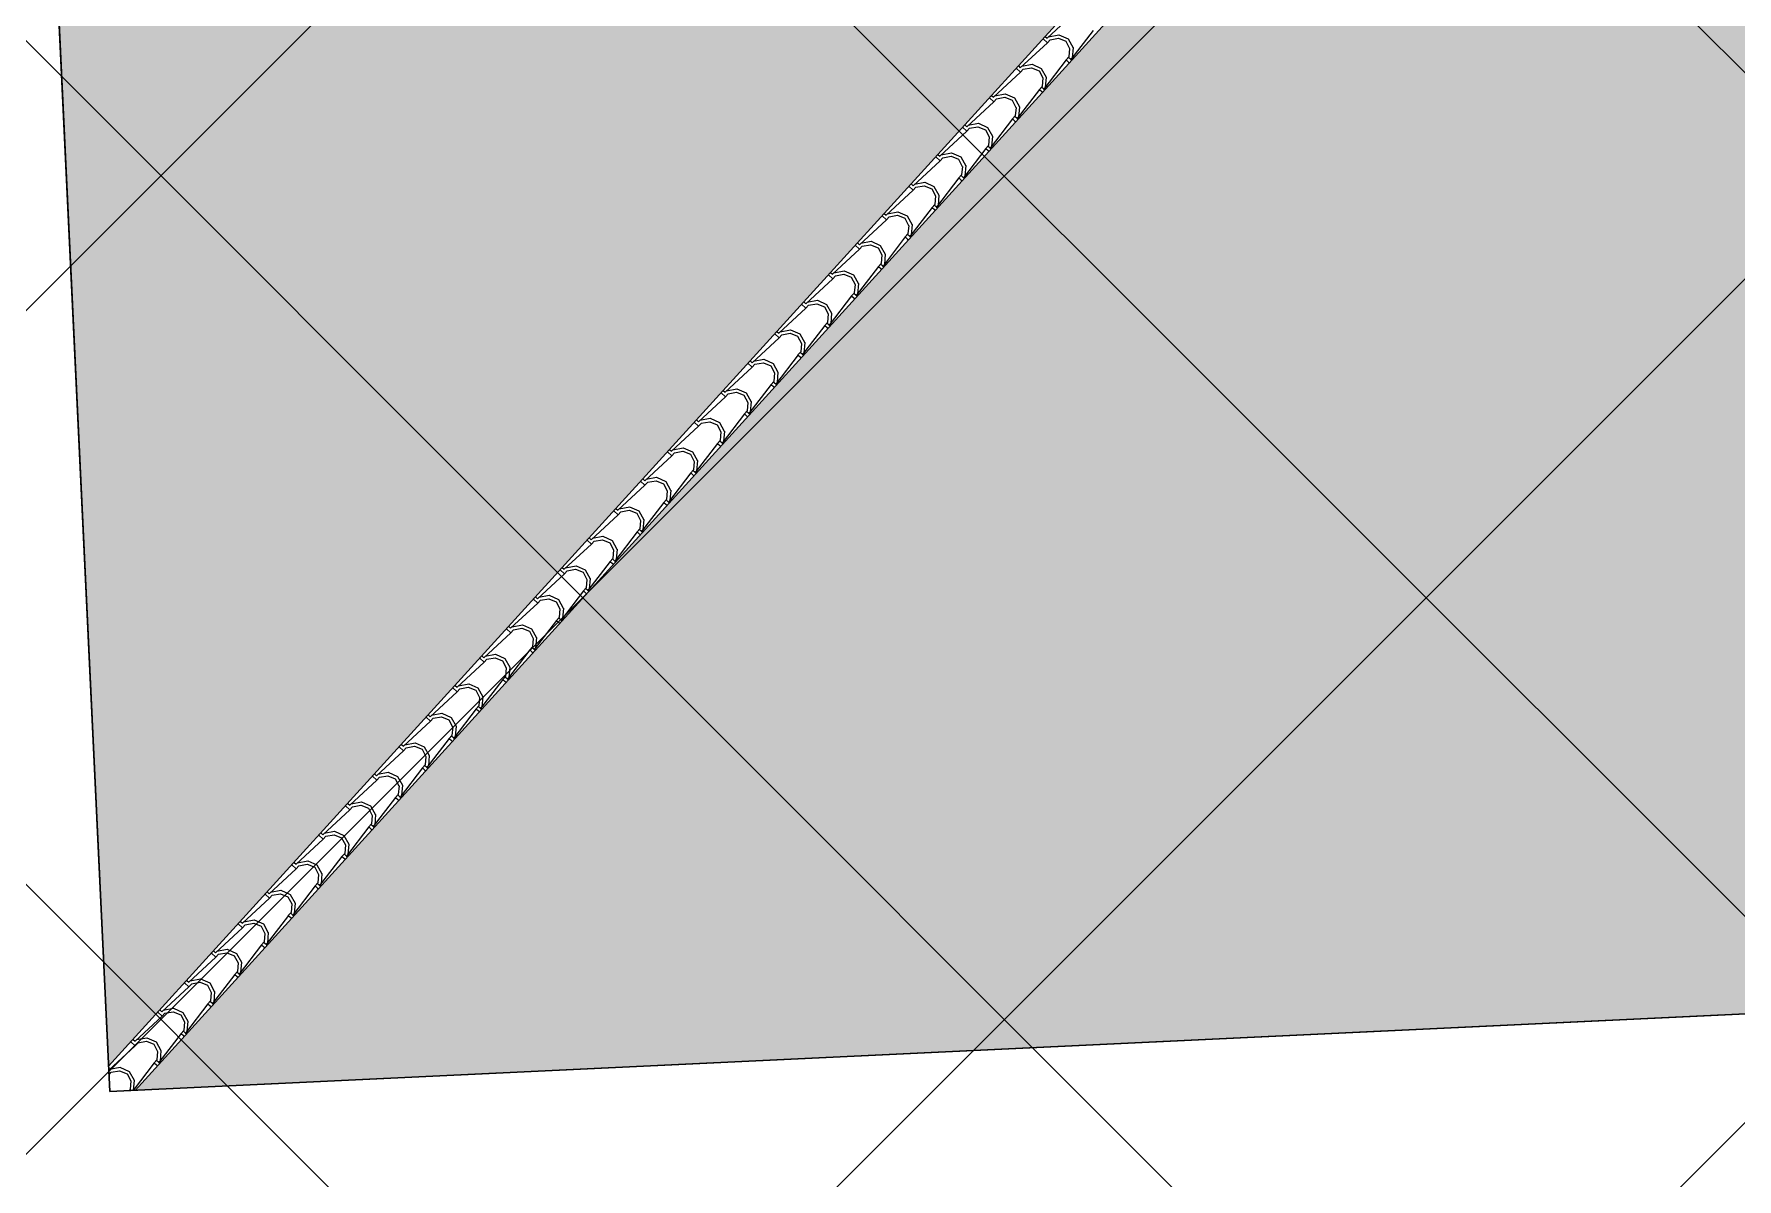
# Model space of a CAD drawing. Header units: millimetres. Extents: x 648844 to 649530, y 1246379 to 1246752.
# Drawn here: x 649258.21 to 649265.35, y 1246552.41 to 1246557.21 of the extents above; entities that cross this region are included whole.
import ezdxf

# ---------------------------------------------------------------- set-up
doc = ezdxf.new("R2010")
doc.units = ezdxf.units.MM
doc.header["$LTSCALE"] = 20
doc.header["$MEASUREMENT"] = 0
doc.layers.get('0').update_dxf_attribs({"linetype": 'CONTINUOUS'})
doc.layers.add('TECHO', color=30, linetype='CONTINUOUS')

# ---------------------------------------------------------------- blocks, each defined once
blk = doc.blocks.new('TEJA45')
at = {"layer": 'TECHO'}
for p, q in [((-0.1916, 4.2385), (-0.0979, 4.35)), ((-0.1043, 4.3069), (-0.0984, 4.35)), ((-0.0852, 4.2692), (-0.1041, 4.307)), ((-0.0899, 4.3095), (-0.0852, 4.345)), ((-0.0756, 4.2788), (-0.0898, 4.3095)), ((-0.0857, 4.35), (-0.0828, 4.3472)), ((-0.0852, 4.3448), (-0.08, 4.35)), ((-0.3097, 4.1203), (-0.2105, 4.2385)), ((-0.2224, 4.1887), (-0.2165, 4.2324)), ((-0.2105, 4.2385), (-0.214, 4.242)), ((-0.2105, 4.2385), (-0.201, 4.229)), ((-0.2081, 4.1914), (-0.2034, 4.2268)), ((-0.201, 4.2479), (-0.2046, 4.2515)), ((-0.2034, 4.2267), (-0.1915, 4.2385)), ((-0.1915, 4.2385), (-0.201, 4.2479)), ((0, 4.2602), (-0.1159, 4.1629)), ((-0.0474, 4.2503), (-0.0852, 4.2692)), ((-0.0449, 4.2646), (-0.0756, 4.2788)), ((-0.0038, 4.2561), (-0.0475, 4.2502)), ((-0.0095, 4.2692), (-0.0449, 4.2645)), ((0, 4.2788), (-0.0096, 4.2692)), ((-0.1159, 4.144), (-0.2341, 4.0447)), ((-0.2034, 4.151), (-0.2223, 4.1888)), ((-0.1938, 4.1606), (-0.2079, 4.1914)), ((-0.1656, 4.1321), (-0.2034, 4.151)), ((-0.1631, 4.1464), (-0.1938, 4.1606)), ((-0.1276, 4.1511), (-0.1631, 4.1463)), ((-0.1159, 4.1629), (-0.1277, 4.151)), ((-0.0985, 4.1454), (-0.1159, 4.1629)), ((-0.108, 4.136), (-0.1159, 4.144)), ((-0.4279, 4.0022), (-0.3287, 4.1203)), ((-0.3406, 4.0706), (-0.3347, 4.1143)), ((-0.3215, 4.0329), (-0.3404, 4.0707)), ((-0.3286, 4.1203), (-0.3322, 4.1239)), ((-0.3286, 4.1203), (-0.3192, 4.1109)), ((-0.3262, 4.0732), (-0.3215, 4.1087)), ((-0.3119, 4.0425), (-0.3261, 4.0732)), ((-0.3192, 4.1298), (-0.3227, 4.1333)), ((-0.3215, 4.1085), (-0.3097, 4.1203)), ((-0.3097, 4.1203), (-0.3192, 4.1298)), ((-0.1219, 4.1379), (-0.1656, 4.132)), ((-0.5461, 3.884), (-0.4468, 4.0022)), ((-0.4468, 4.0022), (-0.4503, 4.0057)), ((-0.4468, 4.0022), (-0.4373, 3.9927)), ((-0.4373, 4.0116), (-0.4409, 4.0152)), ((-0.4397, 3.9903), (-0.4279, 4.0022)), ((-0.4279, 4.0022), (-0.4373, 4.0116)), ((-0.2341, 4.0258), (-0.3522, 3.9265)), ((-0.2837, 4.014), (-0.3215, 4.0329)), ((-0.2812, 4.0283), (-0.3119, 4.0425)), ((-0.2401, 4.0198), (-0.2838, 4.0139)), ((-0.2458, 4.0329), (-0.2812, 4.0282)), ((-0.2341, 4.0447), (-0.2459, 4.0329)), ((-0.2167, 4.0273), (-0.2341, 4.0447)), ((-0.2261, 4.0178), (-0.2341, 4.0258)), ((-0.4587, 3.9524), (-0.4528, 3.9961)), ((-0.4397, 3.9147), (-0.4586, 3.9525)), ((-0.4444, 3.9551), (-0.4397, 3.9905)), ((-0.4301, 3.9243), (-0.4443, 3.955)), ((-0.3522, 3.9265), (-0.3641, 3.9147)), ((-0.3348, 3.9091), (-0.3522, 3.9265)), ((-0.6642, 3.7659), (-0.565, 3.884)), ((-0.5769, 3.8342), (-0.571, 3.878)), ((-0.5649, 3.884), (-0.5685, 3.8876)), ((-0.5649, 3.884), (-0.5555, 3.8746)), ((-0.5626, 3.8369), (-0.5578, 3.8724)), ((-0.5555, 3.8935), (-0.559, 3.897)), ((-0.5578, 3.8722), (-0.546, 3.884)), ((-0.546, 3.884), (-0.5555, 3.8935)), ((-0.3522, 3.9076), (-0.4704, 3.8084)), ((-0.4019, 3.8958), (-0.4397, 3.9147)), ((-0.3994, 3.9101), (-0.4301, 3.9243)), ((-0.3582, 3.9016), (-0.402, 3.8957)), ((-0.364, 3.9147), (-0.3994, 3.91)), ((-0.3443, 3.8997), (-0.3522, 3.9076)), ((-0.4704, 3.7895), (-0.5885, 3.6902)), ((-0.5578, 3.7965), (-0.5767, 3.8344)), ((-0.5482, 3.8062), (-0.5624, 3.8369)), ((-0.52, 3.7777), (-0.5579, 3.7966)), ((-0.5175, 3.792), (-0.5483, 3.8062)), ((-0.4764, 3.7835), (-0.5201, 3.7776)), ((-0.4821, 3.7966), (-0.5176, 3.7919)), ((-0.4704, 3.8084), (-0.4822, 3.7966)), ((-0.453, 3.791), (-0.4704, 3.8084)), ((-0.4624, 3.7815), (-0.4704, 3.7895)), ((-0.7824, 3.6477), (-0.6831, 3.7659)), ((-0.6951, 3.7161), (-0.6891, 3.7598)), ((-0.676, 3.6784), (-0.6949, 3.7162)), ((-0.6831, 3.7658), (-0.6867, 3.7694)), ((-0.6831, 3.7658), (-0.6736, 3.7564)), ((-0.6807, 3.7188), (-0.676, 3.7542)), ((-0.6664, 3.688), (-0.6806, 3.7187)), ((-0.6736, 3.7753), (-0.6772, 3.7789)), ((-0.676, 3.754), (-0.6642, 3.7658)), ((-0.6642, 3.7658), (-0.6736, 3.7753)), ((-0.9005, 3.5295), (-0.8013, 3.6477)), ((-0.8132, 3.5979), (-0.8073, 3.6417)), ((-0.8012, 3.6477), (-0.8048, 3.6513)), ((-0.8012, 3.6477), (-0.7918, 3.6382)), ((-0.7918, 3.6571), (-0.7954, 3.6607)), ((-0.7942, 3.6359), (-0.7823, 3.6477)), ((-0.7823, 3.6477), (-0.7918, 3.6571)), ((-0.5885, 3.6713), (-0.7067, 3.5721)), ((-0.6382, 3.6595), (-0.676, 3.6784)), ((-0.6357, 3.6738), (-0.6664, 3.688)), ((-0.5945, 3.6653), (-0.6383, 3.6594)), ((-0.6003, 3.6784), (-0.6357, 3.6737)), ((-0.5886, 3.6902), (-0.6004, 3.6784)), ((-0.5711, 3.6728), (-0.5886, 3.6902)), ((-0.5806, 3.6633), (-0.5886, 3.6713)), ((-0.7942, 3.5602), (-0.8131, 3.598)), ((-0.7989, 3.6006), (-0.7941, 3.636)), ((-0.7845, 3.5699), (-0.7987, 3.6006)), ((-0.7538, 3.5557), (-0.7846, 3.5698)), ((-0.7067, 3.5721), (-0.7185, 3.5603)), ((-0.6893, 3.5546), (-0.7067, 3.5721)), ((-1.0187, 3.4114), (-0.9194, 3.5295)), ((-0.9314, 3.4798), (-0.9255, 3.5235)), ((-0.9194, 3.5295), (-0.923, 3.5331)), ((-0.9194, 3.5295), (-0.9099, 3.5201)), ((-0.917, 3.4824), (-0.9123, 3.5179)), ((-0.9099, 3.539), (-0.9135, 3.5426)), ((-0.9123, 3.5177), (-0.9005, 3.5295)), ((-0.9005, 3.5295), (-0.9099, 3.539)), ((-0.7067, 3.5532), (-0.8249, 3.4539)), ((-0.7564, 3.5414), (-0.7942, 3.5603)), ((-0.7127, 3.5471), (-0.7564, 3.5412)), ((-0.7184, 3.5603), (-0.7539, 3.5555)), ((-0.6987, 3.5452), (-0.7067, 3.5532)), ((-0.8249, 3.435), (-0.943, 3.3358)), ((-0.9123, 3.4421), (-0.9312, 3.4799)), ((-0.9027, 3.4517), (-0.9169, 3.4824)), ((-0.8745, 3.4232), (-0.9123, 3.4421)), ((-0.872, 3.4375), (-0.9027, 3.4517)), ((-0.8309, 3.429), (-0.8746, 3.4231)), ((-0.8366, 3.4421), (-0.872, 3.4374)), ((-0.8249, 3.4539), (-0.8367, 3.4421)), ((-0.8074, 3.4365), (-0.8249, 3.4539)), ((-0.8169, 3.427), (-0.8249, 3.435)), ((-1.1369, 3.2932), (-1.0376, 3.4114)), ((-1.0495, 3.3616), (-1.0436, 3.4053)), ((-1.0305, 3.3239), (-1.0494, 3.3617)), ((-1.0376, 3.4114), (-1.0411, 3.4149)), ((-1.0376, 3.4114), (-1.0281, 3.4019)), ((-1.0352, 3.3643), (-1.0305, 3.3997)), ((-1.0209, 3.3335), (-1.035, 3.3643)), ((-1.0281, 3.4208), (-1.0317, 3.4244)), ((-1.0305, 3.3996), (-1.0187, 3.4114)), ((-1.0187, 3.4114), (-1.0281, 3.4208)), ((-1.255, 3.1751), (-1.1558, 3.2932)), ((-1.1677, 3.2435), (-1.1618, 3.2872)), ((-1.1557, 3.2932), (-1.1593, 3.2968)), ((-1.1557, 3.2932), (-1.1463, 3.2838)), ((-1.1463, 3.3027), (-1.1498, 3.3062)), ((-1.1486, 3.2814), (-1.1368, 3.2932)), ((-1.1368, 3.2932), (-1.1463, 3.3027)), ((-0.943, 3.3168), (-1.0612, 3.2176)), ((-0.9927, 3.305), (-1.0305, 3.3239)), ((-0.9902, 3.3193), (-1.0209, 3.3335)), ((-0.949, 3.3108), (-0.9927, 3.3049)), ((-0.9547, 3.324), (-0.9902, 3.3192)), ((-0.943, 3.3358), (-0.9548, 3.3239)), ((-0.9256, 3.3183), (-0.943, 3.3358)), ((-0.9351, 3.3089), (-0.943, 3.3168)), ((-1.1486, 3.2058), (-1.1675, 3.2436)), ((-1.1533, 3.2461), (-1.1486, 3.2816)), ((-1.139, 3.2154), (-1.1532, 3.2461)), ((-1.1083, 3.2012), (-1.139, 3.2154)), ((-1.0612, 3.2176), (-1.073, 3.2058)), ((-1.0438, 3.2002), (-1.0612, 3.2176)), ((-1.3732, 3.0569), (-1.2739, 3.1751)), ((-1.2858, 3.1253), (-1.2799, 3.169)), ((-1.2739, 3.1751), (-1.2774, 3.1786)), ((-1.2739, 3.1751), (-1.2644, 3.1656)), ((-1.2715, 3.128), (-1.2668, 3.1634)), ((-1.2644, 3.1845), (-1.268, 3.1881)), ((-1.2668, 3.1632), (-1.255, 3.1751)), ((-1.255, 3.1751), (-1.2644, 3.1845)), ((-1.0612, 3.1987), (-1.1793, 3.0994)), ((-1.1108, 3.1869), (-1.1486, 3.2058)), ((-1.0672, 3.1927), (-1.1109, 3.1868)), ((-1.0729, 3.2058), (-1.1083, 3.2011)), ((-1.0532, 3.1907), (-1.0612, 3.1987)), ((-1.3826, 3.0664), (-1.3861, 3.0699)), ((-1.1793, 3.0805), (-1.2975, 2.9813)), ((-1.2668, 3.0876), (-1.2857, 3.1254)), ((-1.2572, 3.0972), (-1.2713, 3.128)), ((-1.229, 3.0687), (-1.2668, 3.0876)), ((-1.2265, 3.083), (-1.2572, 3.0972)), ((-1.1853, 3.0745), (-1.2291, 3.0686)), ((-1.191, 3.0876), (-1.2265, 3.0829)), ((-1.1793, 3.0994), (-1.1912, 3.0876)), ((-1.1619, 3.082), (-1.1793, 3.0994)), ((-1.1714, 3.0726), (-1.1793, 3.0805)), ((-1.4913, 2.9388), (-1.3921, 3.0569)), ((-1.404, 3.0071), (-1.3981, 3.0509)), ((-1.3849, 2.9694), (-1.4038, 3.0072)), ((-1.392, 3.0569), (-1.3956, 3.0605)), ((-1.392, 3.0569), (-1.3826, 3.0474)), ((-1.3897, 3.0098), (-1.3849, 3.0453)), ((-1.3753, 2.9791), (-1.3895, 3.0098)), ((-1.3849, 3.0451), (-1.3731, 3.0569)), ((-1.3731, 3.0569), (-1.3826, 3.0664)), ((-1.6095, 2.8206), (-1.5102, 2.9388)), ((-1.5222, 2.889), (-1.5163, 2.9327)), ((-1.5102, 2.9387), (-1.5138, 2.9423)), ((-1.5102, 2.9387), (-1.5007, 2.9293)), ((-1.5078, 2.8917), (-1.5031, 2.9271)), ((-1.5007, 2.9482), (-1.5043, 2.9518)), ((-1.5031, 2.9269), (-1.4913, 2.9387)), ((-1.4913, 2.9387), (-1.5007, 2.9482)), ((-1.2975, 2.9624), (-1.4157, 2.8631)), ((-1.3472, 2.9506), (-1.385, 2.9695)), ((-1.3446, 2.9649), (-1.3754, 2.9791)), ((-1.3035, 2.9564), (-1.3472, 2.9504)), ((-1.3092, 2.9695), (-1.3447, 2.9648)), ((-1.2975, 2.9813), (-1.3093, 2.9695)), ((-1.2801, 2.9639), (-1.2975, 2.9813)), ((-1.2895, 2.9544), (-1.2975, 2.9624)), ((-1.5031, 2.8513), (-1.522, 2.8891)), ((-1.4935, 2.8609), (-1.5077, 2.8916)), ((-1.4628, 2.8467), (-1.4935, 2.8609)), ((-1.4157, 2.8631), (-1.4275, 2.8513)), ((-1.3982, 2.8457), (-1.4157, 2.8631)), ((-1.7276, 2.7024), (-1.6284, 2.8206)), ((-1.6403, 2.7708), (-1.6344, 2.8145)), ((-1.6283, 2.8206), (-1.6319, 2.8242)), ((-1.6283, 2.8206), (-1.6189, 2.8111)), ((-1.626, 2.7735), (-1.6212, 2.8089)), ((-1.6189, 2.83), (-1.6225, 2.8336)), ((-1.6213, 2.8088), (-1.6094, 2.8206)), ((-1.6094, 2.8206), (-1.6189, 2.83)), ((-1.4157, 2.8442), (-1.5338, 2.745)), ((-1.4653, 2.8324), (-1.5031, 2.8513)), ((-1.4217, 2.8382), (-1.4654, 2.8323)), ((-1.4274, 2.8513), (-1.4628, 2.8466)), ((-1.4077, 2.8362), (-1.4157, 2.8442)), ((-1.737, 2.7119), (-1.7406, 2.7154)), ((-1.5338, 2.7261), (-1.652, 2.6268)), ((-1.6213, 2.7331), (-1.6402, 2.7709)), ((-1.6116, 2.7428), (-1.6258, 2.7735)), ((-1.5835, 2.7142), (-1.6213, 2.7332)), ((-1.5809, 2.7286), (-1.6117, 2.7427)), ((-1.5398, 2.72), (-1.5835, 2.7141)), ((-1.5455, 2.7332), (-1.581, 2.7284)), ((-1.5338, 2.745), (-1.5456, 2.7332)), ((-1.5164, 2.7275), (-1.5338, 2.745)), ((-1.5258, 2.7181), (-1.5338, 2.7261)), ((-1.8458, 2.5843), (-1.7465, 2.7024)), ((-1.7585, 2.6527), (-1.7526, 2.6964)), ((-1.7394, 2.615), (-1.7583, 2.6528)), ((-1.7465, 2.7024), (-1.7501, 2.706)), ((-1.7465, 2.7024), (-1.737, 2.693)), ((-1.7441, 2.6553), (-1.7394, 2.6908)), ((-1.7298, 2.6246), (-1.744, 2.6553)), ((-1.7394, 2.6906), (-1.7276, 2.7024)), ((-1.7276, 2.7024), (-1.737, 2.7119)), ((-1.964, 2.4661), (-1.8647, 2.5843)), ((-1.8766, 2.5345), (-1.8707, 2.5782)), ((-1.8647, 2.5843), (-1.8682, 2.5878)), ((-1.8647, 2.5843), (-1.8552, 2.5748)), ((-1.8623, 2.5372), (-1.8576, 2.5726)), ((-1.8552, 2.5937), (-1.8588, 2.5973)), ((-1.8576, 2.5725), (-1.8458, 2.5843)), ((-1.8458, 2.5843), (-1.8552, 2.5937)), ((-1.652, 2.6079), (-1.7701, 2.5086)), ((-1.7016, 2.5961), (-1.7394, 2.615)), ((-1.6991, 2.6104), (-1.7298, 2.6246)), ((-1.658, 2.6019), (-1.7017, 2.596)), ((-1.6637, 2.615), (-1.6991, 2.6103)), ((-1.652, 2.6268), (-1.6638, 2.615)), ((-1.6346, 2.6094), (-1.652, 2.6268)), ((-1.644, 2.5999), (-1.652, 2.6079)), ((-1.8576, 2.4968), (-1.8765, 2.5346)), ((-1.8479, 2.5064), (-1.8621, 2.5372)), ((-1.8173, 2.4923), (-1.848, 2.5064)), ((-1.7701, 2.5087), (-1.7819, 2.4968)), ((-1.7527, 2.4912), (-1.7701, 2.5087)), ((-2.0821, 2.348), (-1.9829, 2.4661)), ((-1.9948, 2.4163), (-1.9889, 2.4601)), ((-1.9828, 2.4661), (-1.9864, 2.4697)), ((-1.9828, 2.4661), (-1.9734, 2.4567)), ((-1.9804, 2.419), (-1.9757, 2.4545)), ((-1.9734, 2.4756), (-1.9769, 2.4791)), ((-1.9757, 2.4543), (-1.9639, 2.4661)), ((-1.9639, 2.4661), (-1.9734, 2.4756)), ((-1.7701, 2.4897), (-1.8883, 2.3905)), ((-1.8198, 2.4779), (-1.8576, 2.4968)), ((-1.7761, 2.4837), (-1.8199, 2.4778)), ((-1.7818, 2.4969), (-1.8173, 2.4921)), ((-1.7622, 2.4818), (-1.7701, 2.4897)), ((-2.0915, 2.3574), (-2.0951, 2.361)), ((-2.0821, 2.348), (-2.0915, 2.3574)), ((-1.8883, 2.3716), (-2.0064, 2.2723)), ((-1.9757, 2.3786), (-1.9946, 2.4165)), ((-1.9661, 2.3883), (-1.9803, 2.419)), ((-1.9379, 2.3598), (-1.9758, 2.3787)), ((-1.9354, 2.3741), (-1.9661, 2.3883)), ((-1.8943, 2.3656), (-1.938, 2.3597)), ((-1.9, 2.3787), (-1.9354, 2.374)), ((-1.8883, 2.3905), (-1.9001, 2.3787)), ((-1.8709, 2.3731), (-1.8883, 2.3905)), ((-1.8803, 2.3636), (-1.8883, 2.3716)), ((-2.2003, 2.2298), (-2.101, 2.348)), ((-2.113, 2.2982), (-2.1071, 2.3419)), ((-2.0939, 2.2605), (-2.1128, 2.2983)), ((-2.101, 2.348), (-2.1045, 2.3515)), ((-2.101, 2.348), (-2.0915, 2.3385)), ((-2.0986, 2.3009), (-2.0939, 2.3363)), ((-2.0843, 2.2701), (-2.0984, 2.3009)), ((-2.0939, 2.3361), (-2.0821, 2.348)), ((-2.3184, 2.1117), (-2.2192, 2.2298)), ((-2.2311, 2.18), (-2.2252, 2.2238)), ((-2.2191, 2.2298), (-2.2227, 2.2334)), ((-2.2191, 2.2298), (-2.2097, 2.2203)), ((-2.2168, 2.1827), (-2.212, 2.2182)), ((-2.2097, 2.2393), (-2.2132, 2.2428)), ((-2.212, 2.218), (-2.2002, 2.2298)), ((-2.2002, 2.2298), (-2.2097, 2.2393)), ((-2.0064, 2.2534), (-2.1246, 2.1542)), ((-2.0561, 2.2416), (-2.0939, 2.2605)), ((-2.0536, 2.2559), (-2.0843, 2.2701)), ((-2.0124, 2.2474), (-2.0562, 2.2415)), ((-2.0181, 2.2605), (-2.0536, 2.2558)), ((-2.0064, 2.2723), (-2.0183, 2.2605)), ((-1.989, 2.2549), (-2.0064, 2.2723)), ((-1.9985, 2.2455), (-2.0064, 2.2534)), ((-2.212, 2.1423), (-2.2309, 2.1801)), ((-2.2024, 2.152), (-2.2166, 2.1827)), ((-2.1743, 2.1235), (-2.2121, 2.1424)), ((-2.1717, 2.1378), (-2.2024, 2.152)), ((-2.1363, 2.1424), (-2.1717, 2.1377)), ((-2.1246, 2.1542), (-2.1364, 2.1424)), ((-2.1072, 2.1368), (-2.1246, 2.1542)), ((-2.4366, 1.9935), (-2.3373, 2.1117)), ((-2.3493, 2.0619), (-2.3434, 2.1056)), ((-2.3373, 2.1116), (-2.3409, 2.1152)), ((-2.3373, 2.1116), (-2.3278, 2.1022)), ((-2.3349, 2.0646), (-2.3302, 2.1)), ((-2.3278, 2.1211), (-2.3314, 2.1247)), ((-2.3302, 2.0998), (-2.3184, 2.1116)), ((-2.3184, 2.1116), (-2.3278, 2.1211)), ((-2.1246, 2.1353), (-2.2428, 2.036)), ((-2.1306, 2.1292), (-2.1743, 2.1233)), ((-2.1166, 2.1273), (-2.1246, 2.1353)), ((-2.446, 2.0029), (-2.4496, 2.0065)), ((-2.4365, 1.9935), (-2.446, 2.0029)), ((-2.2428, 2.0171), (-2.3609, 1.9179)), ((-2.3302, 2.0242), (-2.3491, 2.062)), ((-2.3206, 2.0338), (-2.3348, 2.0645)), ((-2.2924, 2.0053), (-2.3302, 2.0242)), ((-2.2899, 2.0196), (-2.3206, 2.0338)), ((-2.2488, 2.0111), (-2.2925, 2.0052)), ((-2.2545, 2.0242), (-2.2899, 2.0195)), ((-2.2428, 2.036), (-2.2546, 2.0242)), ((-2.2253, 2.0186), (-2.2428, 2.036)), ((-2.2348, 2.0091), (-2.2428, 2.0171)), ((-2.5547, 1.8753), (-2.4555, 1.9935)), ((-2.4674, 1.9437), (-2.4615, 1.9874)), ((-2.4484, 1.906), (-2.4673, 1.9438)), ((-2.4554, 1.9935), (-2.459, 1.9971)), ((-2.4554, 1.9935), (-2.446, 1.984)), ((-2.4531, 1.9464), (-2.4483, 1.9819)), ((-2.4387, 1.9157), (-2.4529, 1.9464)), ((-2.4484, 1.9817), (-2.4365, 1.9935)), ((-2.6729, 1.7572), (-2.5737, 1.8753)), ((-2.5856, 1.8256), (-2.5797, 1.8693)), ((-2.5736, 1.8753), (-2.5772, 1.8789)), ((-2.5736, 1.8753), (-2.5642, 1.8659)), ((-2.5712, 1.8282), (-2.5665, 1.8637)), ((-2.5642, 1.8848), (-2.5677, 1.8883)), ((-2.5665, 1.8635), (-2.5547, 1.8753)), ((-2.5547, 1.8753), (-2.5642, 1.8848)), ((-2.3609, 1.899), (-2.4791, 1.7997)), ((-2.4106, 1.8871), (-2.4484, 1.9061)), ((-2.408, 1.9015), (-2.4388, 1.9157)), ((-2.3669, 1.8929), (-2.4106, 1.887)), ((-2.3726, 1.9061), (-2.4081, 1.9013)), ((-2.3609, 1.9179), (-2.3727, 1.906)), ((-2.3435, 1.9004), (-2.3609, 1.9179)), ((-2.3529, 1.891), (-2.3609, 1.899)), ((-2.5665, 1.7879), (-2.5854, 1.8257)), ((-2.5569, 1.7975), (-2.5711, 1.8282)), ((-2.5287, 1.769), (-2.5665, 1.7879)), ((-2.5262, 1.7833), (-2.5569, 1.7975)), ((-2.4908, 1.7879), (-2.5262, 1.7832)), ((-2.4791, 1.7997), (-2.4909, 1.7879)), ((-2.4617, 1.7823), (-2.4791, 1.7997)), ((-2.7911, 1.639), (-2.6918, 1.7572)), ((-2.7038, 1.7074), (-2.6978, 1.7511)), ((-2.6918, 1.7572), (-2.6953, 1.7607)), ((-2.6918, 1.7572), (-2.6823, 1.7477)), ((-2.6894, 1.7101), (-2.6847, 1.7455)), ((-2.6823, 1.7666), (-2.6859, 1.7702)), ((-2.6847, 1.7454), (-2.6729, 1.7572)), ((-2.6729, 1.7572), (-2.6823, 1.7666)), ((-2.4791, 1.7808), (-2.5972, 1.6815)), ((-2.4851, 1.7748), (-2.5288, 1.7689)), ((-2.4711, 1.7728), (-2.4791, 1.7808)), ((-2.8099, 1.639), (-2.8135, 1.6426)), ((-2.8005, 1.6485), (-2.804, 1.652)), ((-2.791, 1.639), (-2.8005, 1.6485)), ((-2.5972, 1.6626), (-2.7154, 1.5634)), ((-2.6847, 1.6697), (-2.7036, 1.7075)), ((-2.675, 1.6794), (-2.6892, 1.7101)), ((-2.6469, 1.6508), (-2.6847, 1.6697)), ((-2.6444, 1.6652), (-2.6751, 1.6793)), ((-2.6032, 1.6566), (-2.647, 1.6507)), ((-2.6089, 1.6697), (-2.6444, 1.665)), ((-2.5972, 1.6815), (-2.6091, 1.6697)), ((-2.5798, 1.6641), (-2.5972, 1.6815)), ((-2.5893, 1.6547), (-2.5972, 1.6626)), ((-2.9092, 1.5209), (-2.81, 1.639)), ((-2.8219, 1.5892), (-2.816, 1.633)), ((-2.8028, 1.5515), (-2.8217, 1.5894)), ((-2.8099, 1.639), (-2.8005, 1.6296)), ((-2.8075, 1.5919), (-2.8028, 1.6274)), ((-2.7932, 1.5612), (-2.8074, 1.5919)), ((-2.8028, 1.6272), (-2.791, 1.639)), ((-3.0274, 1.4027), (-2.9281, 1.5209)), ((-2.9401, 1.4711), (-2.9342, 1.5148)), ((-2.9281, 1.5209), (-2.9316, 1.5244)), ((-2.9281, 1.5209), (-2.9186, 1.5114)), ((-2.9257, 1.4738), (-2.921, 1.5092)), ((-2.9186, 1.5303), (-2.9222, 1.5339)), ((-2.921, 1.509), (-2.9092, 1.5209)), ((-2.9092, 1.5209), (-2.9186, 1.5303)), ((-2.7154, 1.5445), (-2.8335, 1.4452)), ((-2.765, 1.5327), (-2.8029, 1.5516)), ((-2.7625, 1.547), (-2.7932, 1.5612)), ((-2.7214, 1.5385), (-2.7651, 1.5325)), ((-2.7271, 1.5516), (-2.7625, 1.5469)), ((-2.7154, 1.5634), (-2.7272, 1.5516)), ((-2.698, 1.546), (-2.7154, 1.5634)), ((-2.7074, 1.5365), (-2.7154, 1.5445)), ((-2.921, 1.4334), (-2.9399, 1.4712)), ((-2.9114, 1.443), (-2.9255, 1.4738)), ((-2.8832, 1.4145), (-2.921, 1.4334)), ((-2.8807, 1.4288), (-2.9114, 1.443)), ((-2.8452, 1.4334), (-2.8807, 1.4287)), ((-2.8336, 1.4452), (-2.8454, 1.4334)), ((-2.8161, 1.4278), (-2.8336, 1.4452)), ((-3.1455, 1.2845), (-3.0463, 1.4027)), ((-3.0582, 1.3529), (-3.0523, 1.3966)), ((-3.0462, 1.4027), (-3.0498, 1.4063)), ((-3.0462, 1.4027), (-3.0368, 1.3932)), ((-3.0439, 1.3556), (-3.0391, 1.3911)), ((-3.0368, 1.4121), (-3.0403, 1.4157)), ((-3.0391, 1.3909), (-3.0273, 1.4027)), ((-3.0273, 1.4027), (-3.0368, 1.4121)), ((-2.8335, 1.4263), (-2.9517, 1.3271)), ((-2.8396, 1.4203), (-2.8833, 1.4144)), ((-2.8256, 1.4184), (-2.8336, 1.4263)), ((-3.1644, 1.2845), (-3.168, 1.2881)), ((-3.1549, 1.294), (-3.1585, 1.2976)), ((-3.1455, 1.2845), (-3.1549, 1.294)), ((-2.9517, 1.3082), (-3.0699, 1.2089)), ((-3.0391, 1.3152), (-3.0581, 1.353)), ((-3.0295, 1.3249), (-3.0437, 1.3556)), ((-3.0014, 1.2964), (-3.0392, 1.3153)), ((-2.9988, 1.3107), (-3.0295, 1.3249)), ((-2.9577, 1.3021), (-3.0014, 1.2962)), ((-2.9634, 1.3153), (-2.9988, 1.3105)), ((-2.9517, 1.3271), (-2.9635, 1.3153)), ((-2.9343, 1.3097), (-2.9517, 1.3271)), ((-2.9437, 1.3002), (-2.9517, 1.3082)), ((-3.2637, 1.1664), (-3.1644, 1.2845)), ((-3.1764, 1.2348), (-3.1705, 1.2785)), ((-3.1573, 1.1971), (-3.1762, 1.2349)), ((-3.1644, 1.2845), (-3.1549, 1.2751)), ((-3.162, 1.2375), (-3.1573, 1.2729)), ((-3.1477, 1.2067), (-3.1618, 1.2374)), ((-3.1573, 1.2727), (-3.1455, 1.2845)), ((-3.3818, 1.0482), (-3.2826, 1.1664)), ((-3.2945, 1.1166), (-3.2886, 1.1603)), ((-3.2826, 1.1664), (-3.2861, 1.1699)), ((-3.2826, 1.1664), (-3.2731, 1.1569)), ((-3.2802, 1.1193), (-3.2754, 1.1548)), ((-3.2731, 1.1758), (-3.2767, 1.1794)), ((-3.2755, 1.1546), (-3.2636, 1.1664)), ((-3.2636, 1.1664), (-3.2731, 1.1758)), ((-3.0699, 1.19), (-3.188, 1.0908)), ((-3.1195, 1.1782), (-3.1573, 1.1971)), ((-3.117, 1.1925), (-3.1477, 1.2067)), ((-3.0759, 1.184), (-3.1196, 1.1781)), ((-3.0816, 1.1971), (-3.117, 1.1924)), ((-3.0699, 1.2089), (-3.0817, 1.1971)), ((-3.0524, 1.1915), (-3.0699, 1.2089)), ((-3.0619, 1.182), (-3.0699, 1.19)), ((-3.188, 1.0718), (-3.3062, 0.9726)), ((-3.2755, 1.0789), (-3.2944, 1.1167)), ((-3.2658, 1.0886), (-3.28, 1.1193)), ((-3.2377, 1.06), (-3.2755, 1.0789)), ((-3.2351, 1.0744), (-3.2659, 1.0886)), ((-3.1997, 1.079), (-3.2352, 1.0742)), ((-3.188, 1.0908), (-3.1998, 1.0789)), ((-3.1706, 1.0733), (-3.188, 1.0908)), ((-3.1801, 1.0639), (-3.188, 1.0719)), ((-3.5, 0.9301), (-3.4008, 1.0482)), ((-3.4127, 0.9984), (-3.4068, 1.0422)), ((-3.4007, 1.0482), (-3.4043, 1.0518)), ((-3.4007, 1.0482), (-3.3913, 1.0388)), ((-3.3983, 1.0012), (-3.3936, 1.0366)), ((-3.384, 0.9704), (-3.3982, 1.0011)), ((-3.3913, 1.0577), (-3.3948, 1.0612)), ((-3.3936, 1.0364), (-3.3818, 1.0482)), ((-3.3818, 1.0482), (-3.3913, 1.0577)), ((-3.194, 1.0658), (-3.2378, 1.0599)), ((-3.6182, 0.8119), (-3.5189, 0.9301)), ((-3.5189, 0.9301), (-3.5224, 0.9336)), ((-3.5189, 0.9301), (-3.5094, 0.9206)), ((-3.5094, 0.9395), (-3.513, 0.9431)), ((-3.5118, 0.9183), (-3.5, 0.9301)), ((-3.5, 0.9301), (-3.5094, 0.9395)), ((-3.3062, 0.9537), (-3.4243, 0.8544)), ((-3.3936, 0.9608), (-3.4125, 0.9986)), ((-3.3558, 0.9419), (-3.3936, 0.9608)), ((-3.3533, 0.9562), (-3.384, 0.9704)), ((-3.3122, 0.9477), (-3.3559, 0.9418)), ((-3.3179, 0.9608), (-3.3533, 0.9561)), ((-3.3062, 0.9726), (-3.318, 0.9608)), ((-3.2888, 0.9552), (-3.3062, 0.9726)), ((-3.2982, 0.9457), (-3.3062, 0.9537)), ((-3.5309, 0.8803), (-3.525, 0.924)), ((-3.5118, 0.8426), (-3.5307, 0.8804)), ((-3.5165, 0.883), (-3.5118, 0.9184)), ((-3.5021, 0.8523), (-3.5163, 0.883)), ((-3.7363, 0.6938), (-3.6371, 0.8119)), ((-3.649, 0.7621), (-3.6431, 0.8059)), ((-3.637, 0.8119), (-3.6406, 0.8155)), ((-3.637, 0.8119), (-3.6276, 0.8025)), ((-3.6346, 0.7648), (-3.6299, 0.8003)), ((-3.6276, 0.8214), (-3.6311, 0.8249)), ((-3.6299, 0.8001), (-3.6181, 0.8119)), ((-3.6181, 0.8119), (-3.6276, 0.8214)), ((-3.4243, 0.8355), (-3.5425, 0.7363)), ((-3.474, 0.8237), (-3.5118, 0.8426)), ((-3.4714, 0.8381), (-3.5022, 0.8522)), ((-3.4304, 0.8295), (-3.4741, 0.8236)), ((-3.436, 0.8426), (-3.4715, 0.8379)), ((-3.4243, 0.8544), (-3.4362, 0.8426)), ((-3.4069, 0.837), (-3.4243, 0.8544)), ((-3.4164, 0.8276), (-3.4243, 0.8355)), ((-3.5425, 0.7174), (-3.6606, 0.6181)), ((-3.6299, 0.7244), (-3.6488, 0.7623)), ((-3.6203, 0.7341), (-3.6345, 0.7648)), ((-3.5921, 0.7056), (-3.63, 0.7245)), ((-3.5896, 0.7199), (-3.6203, 0.7341)), ((-3.5542, 0.7245), (-3.5896, 0.7198)), ((-3.5425, 0.7363), (-3.5543, 0.7245)), ((-3.5251, 0.7189), (-3.5425, 0.7363)), ((-3.5345, 0.7094), (-3.5425, 0.7174)), ((-3.8545, 0.5756), (-3.7552, 0.6938)), ((-3.7672, 0.644), (-3.7613, 0.6877)), ((-3.7481, 0.6063), (-3.767, 0.6441)), ((-3.7552, 0.6938), (-3.7587, 0.6973)), ((-3.7552, 0.6938), (-3.7457, 0.6843)), ((-3.7528, 0.6467), (-3.7481, 0.6821)), ((-3.7385, 0.6159), (-3.7526, 0.6467)), ((-3.7457, 0.7032), (-3.7493, 0.7068)), ((-3.7481, 0.6819), (-3.7363, 0.6938)), ((-3.7363, 0.6938), (-3.7457, 0.7032)), ((-3.5485, 0.7113), (-3.5922, 0.7054)), ((-3.9726, 0.4574), (-3.8734, 0.5756)), ((-3.8733, 0.5756), (-3.8769, 0.5792)), ((-3.8733, 0.5756), (-3.8639, 0.5661)), ((-3.8639, 0.585), (-3.8675, 0.5886)), ((-3.8662, 0.5638), (-3.8544, 0.5756)), ((-3.8544, 0.5756), (-3.8639, 0.585)), ((-3.6606, 0.5992), (-3.7788, 0.5)), ((-3.7103, 0.5874), (-3.7481, 0.6063)), ((-3.7078, 0.6018), (-3.7385, 0.6159)), ((-3.6667, 0.5932), (-3.7104, 0.5873)), ((-3.6723, 0.6063), (-3.7078, 0.6016)), ((-3.6607, 0.6181), (-3.6725, 0.6063)), ((-3.6432, 0.6007), (-3.6607, 0.6181)), ((-3.6527, 0.5913), (-3.6607, 0.5992)), ((-3.8853, 0.5258), (-3.8794, 0.5695)), ((-3.8662, 0.4881), (-3.8852, 0.5259)), ((-3.871, 0.5285), (-3.8662, 0.564)), ((-3.8566, 0.4978), (-3.8708, 0.5285)), ((-3.7788, 0.5), (-3.7906, 0.4882)), ((-3.7614, 0.4825), (-3.7788, 0.5)), ((-4.0908, 0.3393), (-3.9915, 0.4574)), ((-4.0035, 0.4077), (-3.9976, 0.4514)), ((-3.9915, 0.4574), (-3.9951, 0.461)), ((-3.9915, 0.4574), (-3.982, 0.448)), ((-3.9891, 0.4104), (-3.9844, 0.4458)), ((-3.982, 0.4669), (-3.9856, 0.4705)), ((-3.9844, 0.4456), (-3.9726, 0.4574)), ((-3.9726, 0.4574), (-3.982, 0.4669)), ((-3.7788, 0.4811), (-3.897, 0.3818)), ((-3.8285, 0.4693), (-3.8663, 0.4882)), ((-3.8259, 0.4836), (-3.8566, 0.4978)), ((-3.7848, 0.475), (-3.8285, 0.4691)), ((-3.7905, 0.4882), (-3.8259, 0.4834)), ((-3.7708, 0.4731), (-3.7788, 0.4811)), ((-3.897, 0.3629), (-4.0151, 0.2637)), ((-3.9844, 0.37), (-4.0033, 0.4078)), ((-3.9748, 0.3796), (-3.9889, 0.4104)), ((-3.9466, 0.3511), (-3.9844, 0.37)), ((-3.9441, 0.3654), (-3.9748, 0.3796)), ((-3.903, 0.3569), (-3.9467, 0.351)), ((-3.9086, 0.37), (-3.9441, 0.3653)), ((-3.897, 0.3818), (-3.9088, 0.37)), ((-3.8795, 0.3644), (-3.897, 0.3818)), ((-3.889, 0.3549), (-3.897, 0.3629)), ((-4.209, 0.2211), (-4.1097, 0.3393)), ((-4.1217, 0.2895), (-4.1157, 0.3332)), ((-4.1026, 0.2518), (-4.1215, 0.2896)), ((-4.1097, 0.3393), (-4.1132, 0.3428)), ((-4.1097, 0.3393), (-4.1002, 0.3298)), ((-4.1073, 0.2922), (-4.1026, 0.3277)), ((-4.0929, 0.2615), (-4.1071, 0.2922)), ((-4.1002, 0.3487), (-4.1038, 0.3523)), ((-4.1026, 0.3275), (-4.0907, 0.3393)), ((-4.0907, 0.3393), (-4.1002, 0.3487)), ((-4.3271, 0.103), (-4.2279, 0.2211)), ((-4.2398, 0.1713), (-4.2339, 0.2151)), ((-4.2278, 0.2211), (-4.2314, 0.2247)), ((-4.2278, 0.2211), (-4.2184, 0.2117)), ((-4.2184, 0.2306), (-4.2219, 0.2341)), ((-4.2207, 0.2093), (-4.2089, 0.2211)), ((-4.2089, 0.2211), (-4.2184, 0.2306)), ((-4.0151, 0.2447), (-4.1333, 0.1455)), ((-4.0648, 0.2329), (-4.1026, 0.2518)), ((-4.0622, 0.2473), (-4.093, 0.2615)), ((-4.0211, 0.2387), (-4.0649, 0.2328)), ((-4.0268, 0.2519), (-4.0623, 0.2471)), ((-4.0151, 0.2637), (-4.0269, 0.2518)), ((-3.9977, 0.2462), (-4.0151, 0.2637)), ((-4.0072, 0.2368), (-4.0151, 0.2448)), ((-4.2207, 0.1337), (-4.2396, 0.1715)), ((-4.2254, 0.1741), (-4.2207, 0.2095)), ((-4.2111, 0.1433), (-4.2253, 0.174)), ((-4.1804, 0.1291), (-4.2111, 0.1433)), ((-4.1333, 0.1455), (-4.1451, 0.1337)), ((-4.1159, 0.1281), (-4.1333, 0.1455)), ((-4.1333, 0.1266), (-4.2514, 0.0273)), ((-4.1829, 0.1148), (-4.2207, 0.1337)), ((-4.1393, 0.1205), (-4.183, 0.1146)), ((-4.145, 0.1337), (-4.1804, 0.129)), ((-4.1253, 0.1186), (-4.1333, 0.1266))]:
    blk.add_line(p, q, dxfattribs=at)

msp = doc.modelspace()

# ---------------------------------------------------------------- hatches: boundary and pattern name
h = msp.add_hatch()
h.set_pattern_fill('ANSI37', color=4, scale=20, style=0)
h.set_pattern_definition([(45, (-526.4316, -3378.368), (-1.767766953, 1.767766953), []), (135, (-526.4316, -3378.368), (-1.767766953, -1.767766953), [])])
h.paths.add_polyline_path([(649227.107, 1246567.9412), (649231.6772, 1246532.2077), (649229.0601, 1246515.2595), (649314.6875, 1246516.7032), (649306.988, 1246570.0599)])
h.paths.add_polyline_path([(649257.7023, 1246528.9783), (649287.2059, 1246528.9783), (649287.2059, 1246534.4924), (649257.7023, 1246534.4924)], flags=24)
at = {"layer": 'TECHO'}
h = msp.add_hatch(dxfattribs=at)
h.set_pattern_fill('SPANTILE', color=9, scale=0.205, angle=399.43232, style=0, pattern_type=2)
h.set_pattern_definition([(177.746768, (649207.90349, 1246573.627846), (2.4669514931, -0.0881797066), [0.18931176, -4.5434808]), (272.71647, (649207.71432, 1246573.63529), (-0.19505396, -0.2144853), [0.0164, -0.1886]), (92.71647, (649207.70766, 1246573.42974), (0.19505396, 0.2144853), [0.0574, -0.1476]), (2.71647, (649207.70494, 1246573.48708), (0.2144853, -0.19505396), [0.0205, -0.1845]), (182.71647, (649207.7192, 1246573.6191), (-0.2144853, 0.19505396), [0.0205, -0.1845]), (92.71647, (649207.69872, 1246573.61813), (0.19505396, 0.2144853), [0.0164, -0.1886]), (92.71647, (649207.72404, 1246573.43052), (0.19505396, 0.2144853), [0.041, -0.164]), (7.686168, (649207.722097, 1246573.471473), (2.4475203048, 0.3213560138), [0.18931176, -4.5434808]), (40.020368, (649207.7323355, 1246573.471959), (-3.3547823998, -2.8271690754), [0.05412164, -5.35803375]), (74.28157, (649207.77378, 1246573.50676), (0.18533795, 0.41925503), [0.0518613, -0.5964055]), (111.15137, (649207.78783, 1246573.556684), (0.224200675, -0.39982371), [0.0518613, -0.5964055]), (145.412568, (649207.769119, 1246573.605052), (-3.6073897696, 2.4968357938), [0.05412164, -5.35803375]), (72.491568, (649207.758963, 1246573.516321), (-0.7122078299, -2.2913282786), [0.0415094, -4.10942426]), (112.941368, (649207.771451, 1246573.555907), (-0.9259527063, 2.2136026877), [0.0415094, -4.10942426]), (145.311068, (649207.755271, 1246573.594133), (-2.7591606638, 1.9213946922), [0.04387184, -4.3433196]), (40.121868, (649207.725415, 1246573.488049), (-2.5648468981, -2.1740021898), [0.04387184, -4.3433196])])
h.paths.add_polyline_path([(649258.5213, 1246552.8811), (649262.5593, 1246557.3214), (649258.119, 1246561.3595)])
h = msp.add_hatch(dxfattribs=at)
h.set_pattern_fill('SPANTILE', color=9, scale=0.205, angle=129.43232, style=0, pattern_type=2)
h.set_pattern_definition([(277.686168, (649209.657886, 1246536.30579), (-0.3213560138, 2.4475203048), [0.18931176, -4.5434808]), (182.71647, (649209.6832, 1246536.11818), (-0.19505396, -0.2144853), [0.0164, -0.1886]), (2.71647, (649209.47921, 1246536.09208), (0.19505396, 0.2144853), [0.0574, -0.1476]), (92.71647, (649209.53655, 1246536.0948), (-0.2144853, 0.19505396), [0.0205, -0.1845]), (272.71647, (649209.66663, 1246536.1215), (0.2144853, -0.19505396), [0.0205, -0.1845]), (2.71647, (649209.6676, 1246536.10102), (0.19505396, 0.2144853), [0.0164, -0.1886]), (2.71647, (649209.47844, 1246536.10846), (0.19505396, 0.2144853), [0.041, -0.164]), (87.746768, (649209.51939, 1246536.110406), (0.0881797066, 2.4669514931), [0.18931176, -4.5434808]), (55.412568, (649209.5189046, 1246536.120645), (-2.4968357938, -3.6073897696), [0.05412164, -5.35803375]), (21.15137, (649209.54963, 1246536.1652), (0.399823706, 0.224200675), [0.0518613, -0.5964055]), (344.28157, (649209.597995, 1246536.183914), (-0.41925503, 0.18533795), [0.0518613, -0.5964055]), (310.020368, (649209.647917, 1246536.1698645), (2.8271690754, -3.3547823998), [0.05412164, -5.35803375]), (22.941368, (649209.560546, 1246536.151353), (-2.2136026877, -0.9259527063), [0.0415094, -4.10942426]), (342.491568, (649209.598772, 1246536.167533), (2.2913282786, -0.7122078299), [0.0415094, -4.10942426]), (310.121868, (649209.6383585, 1246536.155045), (2.1740021898, -2.5648468981), [0.04387184, -4.3433196]), (55.311068, (649209.535578, 1246536.115279), (-1.9213946922, -2.7591606638), [0.04387184, -4.3433196])])
h.paths.add_polyline_path([(649262.6998, 1246557.253), (649258.6322, 1246552.7802), (649270.1072, 1246553.3247), (649265.6344, 1246557.3922)])

# ---------------------------------------------------------------- linework, layer by layer
at = {"color": 9}
msp.add_lwpolyline([(649270.2132, 1246553.3297), (649269.8008, 1246562.0199), (649258.114, 1246561.4654), (649258.5263, 1246552.7752), (649270.2132, 1246553.3297)], dxfattribs=at)
at = {"layer": 'TECHO', "color": 9}
for p, q in [((649258.5263, 1246552.7752), (649258.114, 1246561.4654)), ((649258.5263, 1246552.7752), (649258.114, 1246561.4654)), ((649262.5593, 1246557.3214), (649258.5213, 1246552.8811)), ((649262.6998, 1246557.253), (649258.6322, 1246552.7802)), ((649270.2132, 1246553.3297), (649258.5263, 1246552.7752)), ((649258.5263, 1246552.7752), (649270.2132, 1246553.3297))]:
    msp.add_line(p, q, dxfattribs=at)

# ---------------------------------------------------------------- block references
at = {"color": 9, "rotation": 182.7164682207787}
msp.add_blockref('TEJA45', (649258.3201, 1246557.1203), dxfattribs=at)

doc.saveas('drawing.dxf')
